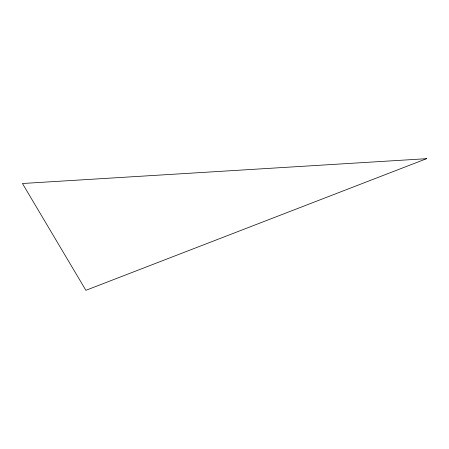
<?xml version="1.0" encoding="UTF-8"?>
<svg xmlns="http://www.w3.org/2000/svg" width="449" height="449" viewBox="0 0 449 449"><rect width="100%" height="100%" fill="white"/><g stroke="black" fill="none" stroke-linecap="round" stroke-linejoin="round"><path stroke-width="0.67" d="M426.55 158.688L85.882 290.312L22.45 183.506L426.55 158.688"/></g></svg>
